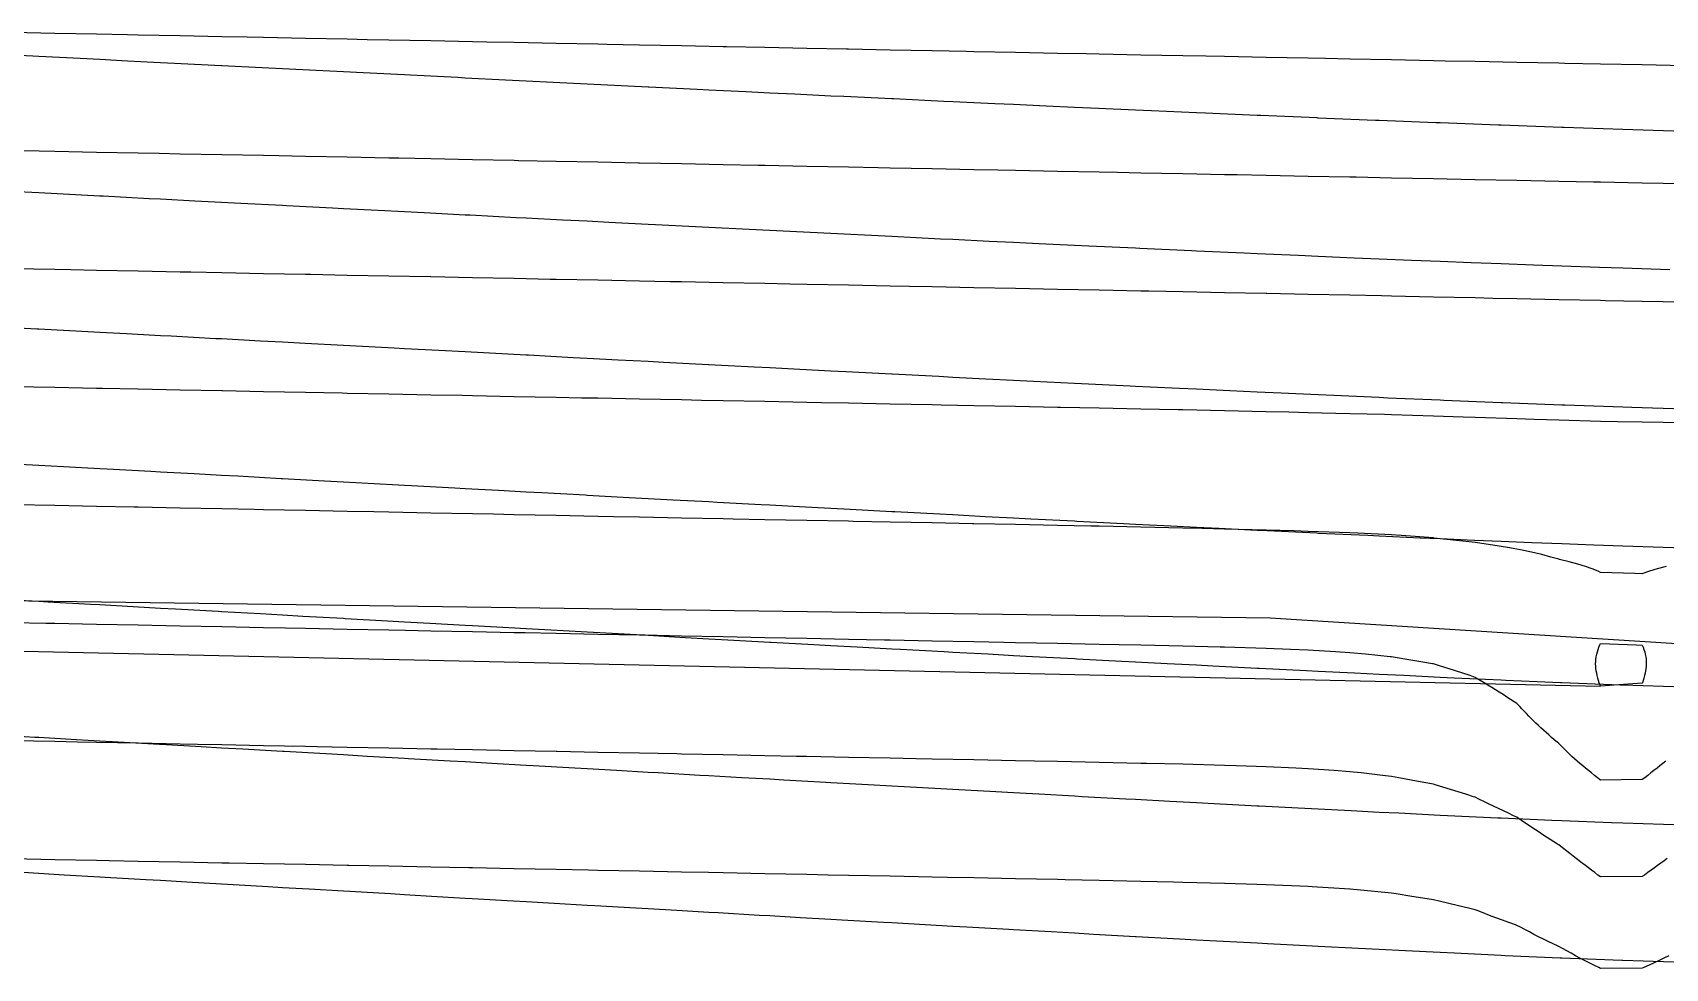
# Model space of a CAD drawing. Header units: metres. Extents: x 0 to 7092, y 40 to 458.
# Drawn here: x 2475.7 to 2560.4, y 112.5 to 161 of the extents above; entities that cross this region are included whole.
import ezdxf

# ---------------------------------------------------------------- set-up
doc = ezdxf.new("R2010")
doc.units = ezdxf.units.M

msp = doc.modelspace()

# ---------------------------------------------------------------- linework, layer by layer
at = {"color": 1}
msp.add_lwpolyline([(2337.604, 134.073), (2399.972, 133.849), (2399.972, 133.849), (2399.972, 133.849), (2399.972, 133.849), (2399.972, 133.849), (2399.972, 133.849), (2399.972, 133.849), (2472.935, 131.579), (2472.935, 131.579), (2472.935, 131.579), (2472.935, 131.579), (2472.935, 131.579), (2539.916, 130.666), (2539.916, 130.666), (2539.916, 130.666), (2539.916, 130.666), (2539.916, 130.666), (2539.916, 130.666), (2599.667, 126.901)], dxfattribs=at)
at = {"layer": 'Contour_Level_10'}
msp.add_lwpolyline([(2561.392, 147.038), (2559.224, 147.079), (2557.324, 147.117), (2557.056, 147.122), (2554.888, 147.167), (2552.72, 147.213), (2551.467, 147.24), (2550.552, 147.26), (2548.384, 147.306), (2546.216, 147.352), (2545.698, 147.363), (2544.048, 147.398), (2541.88, 147.443), (2539.738, 147.486), (2539.712, 147.487), (2537.544, 147.531), (2535.376, 147.574), (2533.611, 147.61), (2533.208, 147.618), (2531.04, 147.661), (2528.871, 147.704), (2527.417, 147.733), (2526.703, 147.747), (2524.535, 147.79), (2522.367, 147.833), (2521.204, 147.856), (2520.199, 147.876), (2518.031, 147.919), (2515.863, 147.962), (2514.987, 147.979), (2513.695, 148.005), (2511.527, 148.047), (2509.359, 148.09), (2508.769, 148.102), (2507.191, 148.133), (2505.023, 148.176), (2502.855, 148.219), (2502.551, 148.225), (2500.687, 148.262), (2498.519, 148.305), (2496.35, 148.348), (2496.333, 148.348), (2494.182, 148.391), (2492.014, 148.434), (2490.115, 148.471), (2489.846, 148.477), (2487.678, 148.52), (2485.51, 148.563), (2483.896, 148.595), (2483.342, 148.606), (2481.174, 148.648), (2479.006, 148.691), (2477.678, 148.718), (2476.838, 148.734), (2474.67, 148.777)], dxfattribs=at)
at = {"layer": 'Contour_Level_11'}
msp.add_lwpolyline([(2561.392, 140.785), (2559.224, 140.812), (2557.965, 140.838), (2557.056, 140.857), (2554.888, 140.919), (2553.614, 140.961), (2552.72, 140.99), (2550.552, 141.064), (2549.932, 141.084), (2548.384, 141.134), (2546.216, 141.197), (2545.846, 141.207), (2544.048, 141.255), (2541.88, 141.308), (2540.876, 141.33), (2539.712, 141.357), (2537.544, 141.403), (2535.376, 141.449), (2535.138, 141.453), (2533.208, 141.493), (2531.04, 141.537), (2529.038, 141.577), (2528.871, 141.58), (2526.703, 141.623), (2524.535, 141.666), (2522.843, 141.7), (2522.367, 141.709), (2520.199, 141.752), (2518.031, 141.795), (2516.629, 141.823), (2515.863, 141.838), (2513.695, 141.881), (2511.527, 141.924), (2510.411, 141.946), (2509.359, 141.967), (2507.191, 142.01), (2505.023, 142.053), (2504.193, 142.069), (2502.855, 142.096), (2500.687, 142.138), (2498.519, 142.181), (2497.975, 142.192), (2496.35, 142.224), (2494.182, 142.267), (2492.014, 142.31), (2491.756, 142.315), (2489.846, 142.353), (2487.678, 142.396), (2485.538, 142.438), (2485.51, 142.439), (2483.342, 142.482), (2481.174, 142.525), (2479.32, 142.562), (2479.006, 142.568), (2476.838, 142.611), (2474.67, 142.654)], dxfattribs=at)
at = {"layer": 'Contour_Level_12'}
for points in [[(2560.463, 133.327), (2559.998, 133.204), (2559.6, 133.081), (2559.26, 132.958), (2559.224, 132.943), (2558.84, 132.958), (2557.056, 133.024), (2556.93, 133.081), (2556.624, 133.204), (2556.274, 133.327), (2555.877, 133.45), (2555.43, 133.574), (2554.928, 133.697), (2554.888, 133.706), (2554.483, 133.82), (2554.004, 133.943), (2553.48, 134.066), (2552.907, 134.189), (2552.72, 134.227), (2552.229, 134.312), (2551.477, 134.435), (2550.671, 134.559), (2550.552, 134.576), (2549.587, 134.682), (2548.406, 134.805), (2548.384, 134.807), (2546.708, 134.928), (2546.216, 134.963), (2544.457, 135.051), (2544.048, 135.071), (2541.88, 135.152), (2541.134, 135.174), (2539.712, 135.216), (2537.544, 135.271), (2536.39, 135.297), (2535.376, 135.32), (2533.208, 135.367), (2531.04, 135.412), (2530.609, 135.42), (2528.871, 135.456), (2526.703, 135.499), (2524.535, 135.542), (2524.474, 135.544), (2522.367, 135.585), (2520.199, 135.628), (2518.269, 135.667), (2518.031, 135.671), (2515.863, 135.714), (2513.695, 135.757), (2512.053, 135.79), (2511.527, 135.8), (2509.359, 135.843), (2507.191, 135.886), (2505.835, 135.913), (2505.023, 135.929), (2502.855, 135.972), (2500.687, 136.015), (2499.616, 136.036), (2498.519, 136.058), (2496.35, 136.101), (2494.182, 136.144), (2493.398, 136.159), (2492.014, 136.187), (2489.846, 136.229), (2487.678, 136.272), (2487.18, 136.282), (2485.51, 136.315), (2483.342, 136.358), (2481.174, 136.401), (2480.962, 136.405), (2479.006, 136.444), (2476.838, 136.487), (2474.743, 136.529)], [(2418.3, 130.195), (2557.056, 127.125), (2557.038, 127.171), (2556.992, 127.294), (2556.952, 127.417), (2556.917, 127.541), (2556.886, 127.664), (2556.859, 127.787), (2556.837, 127.91), (2556.82, 128.033), (2556.809, 128.156), (2556.804, 128.279), (2556.807, 128.402), (2556.817, 128.526), (2556.835, 128.649), (2556.861, 128.772), (2556.893, 128.895), (2556.933, 129.018), (2556.978, 129.141), (2557.029, 129.264), (2557.056, 129.325), (2558.907, 129.264), (2559.224, 129.253), (2559.268, 129.141), (2559.312, 129.018), (2559.349, 128.895), (2559.379, 128.772), (2559.403, 128.649), (2559.419, 128.526), (2559.427, 128.402), (2559.429, 128.279), (2559.424, 128.156), (2559.412, 128.033), (2559.394, 127.91), (2559.371, 127.787), (2559.343, 127.664), (2559.31, 127.541), (2559.273, 127.417), (2559.231, 127.294), (2559.224, 127.278), (2557.76, 127.171), (2557.056, 127.125)]]:
    msp.add_lwpolyline(points, dxfattribs=at)
at = {"layer": 'Contour_Level_13'}
msp.add_lwpolyline([(2560.441, 123.231), (2560.294, 123.108), (2560.143, 122.985), (2559.989, 122.862), (2559.833, 122.739), (2559.674, 122.616), (2559.515, 122.492), (2559.354, 122.369), (2559.224, 122.271), (2557.056, 122.247), (2556.902, 122.369), (2556.747, 122.492), (2556.592, 122.616), (2556.439, 122.739), (2556.287, 122.862), (2556.137, 122.985), (2555.991, 123.108), (2555.847, 123.231), (2555.707, 123.354), (2555.571, 123.477), (2555.439, 123.601), (2555.31, 123.724), (2555.184, 123.847), (2555.062, 123.97), (2554.943, 124.093), (2554.888, 124.151), (2554.809, 124.216), (2554.661, 124.339), (2554.517, 124.462), (2554.375, 124.586), (2554.236, 124.709), (2554.1, 124.832), (2553.966, 124.955), (2553.835, 125.078), (2553.706, 125.201), (2553.58, 125.324), (2553.456, 125.447), (2553.334, 125.571), (2553.215, 125.694), (2553.096, 125.817), (2552.98, 125.94), (2552.865, 126.063), (2552.751, 126.186), (2552.72, 126.22), (2552.579, 126.309), (2552.386, 126.432), (2552.192, 126.556), (2551.999, 126.679), (2551.805, 126.802), (2551.61, 126.925), (2551.414, 127.048), (2551.216, 127.171), (2551.017, 127.294), (2550.815, 127.417), (2550.61, 127.541), (2550.552, 127.575), (2550.288, 127.664), (2549.915, 127.787), (2549.537, 127.91), (2549.152, 128.033), (2548.759, 128.156), (2548.384, 128.272), (2548.341, 128.279), (2547.63, 128.402), (2546.906, 128.526), (2546.216, 128.641), (2546.134, 128.649), (2544.87, 128.772), (2544.048, 128.851), (2543.313, 128.895), (2541.88, 128.981), (2540.961, 129.018), (2539.712, 129.069), (2537.544, 129.136), (2537.324, 129.141), (2535.376, 129.191), (2533.208, 129.24), (2532.084, 129.264), (2531.04, 129.287), (2528.871, 129.331), (2526.703, 129.375), (2526.089, 129.387), (2524.535, 129.418), (2522.367, 129.462), (2520.199, 129.505), (2519.907, 129.511), (2518.031, 129.548), (2515.863, 129.591), (2513.695, 129.634), (2513.694, 129.634), (2511.527, 129.677), (2509.359, 129.719), (2507.476, 129.757), (2507.191, 129.762), (2505.023, 129.805), (2502.855, 129.848), (2501.258, 129.88), (2500.687, 129.891), (2498.519, 129.934), (2496.35, 129.977), (2495.04, 130.003), (2494.182, 130.02), (2492.014, 130.063), (2489.846, 130.106), (2488.822, 130.126), (2487.678, 130.149), (2485.51, 130.192), (2483.342, 130.235), (2482.604, 130.249), (2481.174, 130.278), (2479.006, 130.32), (2476.838, 130.363), (2476.385, 130.372), (2474.67, 130.406)], dxfattribs=at)
at = {"layer": 'Contour_Level_14'}
msp.add_lwpolyline([(2560.523, 118.183), (2560.355, 118.06), (2560.188, 117.937), (2560.019, 117.814), (2559.851, 117.691), (2559.681, 117.568), (2559.509, 117.444), (2559.334, 117.321), (2559.224, 117.245), (2557.056, 117.224), (2556.923, 117.321), (2556.756, 117.444), (2556.593, 117.568), (2556.431, 117.691), (2556.271, 117.814), (2556.111, 117.937), (2555.951, 118.06), (2555.791, 118.183), (2555.63, 118.306), (2555.47, 118.429), (2555.31, 118.553), (2555.151, 118.676), (2554.993, 118.799), (2554.888, 118.882), (2554.825, 118.922), (2554.631, 119.045), (2554.438, 119.168), (2554.247, 119.291), (2554.058, 119.414), (2553.871, 119.538), (2553.685, 119.661), (2553.501, 119.784), (2553.319, 119.907), (2553.138, 120.03), (2552.959, 120.153), (2552.782, 120.276), (2552.72, 120.319), (2552.546, 120.399), (2552.281, 120.523), (2552.018, 120.646), (2551.759, 120.769), (2551.502, 120.892), (2551.247, 121.015), (2550.996, 121.138), (2550.747, 121.261), (2550.552, 121.359), (2550.467, 121.384), (2550.064, 121.508), (2549.664, 121.631), (2549.268, 121.754), (2548.875, 121.877), (2548.485, 122), (2548.384, 122.032), (2547.896, 122.123), (2547.239, 122.246), (2546.586, 122.369), (2546.216, 122.439), (2545.74, 122.492), (2544.643, 122.616), (2544.048, 122.682), (2543.235, 122.739), (2541.88, 122.833), (2541.246, 122.862), (2539.712, 122.932), (2538.148, 122.985), (2537.544, 123.005), (2535.376, 123.064), (2533.494, 123.108), (2533.208, 123.115), (2531.04, 123.162), (2528.871, 123.207), (2527.686, 123.231), (2526.703, 123.251), (2524.535, 123.295), (2522.367, 123.338), (2521.542, 123.354), (2520.199, 123.381), (2518.031, 123.424), (2515.863, 123.467), (2515.335, 123.477), (2513.695, 123.51), (2511.527, 123.553), (2509.359, 123.596), (2509.118, 123.601), (2507.191, 123.639), (2505.023, 123.682), (2502.9, 123.724), (2502.855, 123.725), (2500.687, 123.768), (2498.519, 123.81), (2496.682, 123.847), (2496.35, 123.853), (2494.182, 123.896), (2492.014, 123.939), (2490.464, 123.97), (2489.846, 123.982), (2487.678, 124.025), (2485.51, 124.068), (2484.245, 124.093), (2483.342, 124.111), (2481.174, 124.154), (2479.006, 124.197), (2478.027, 124.216), (2476.838, 124.24), (2474.67, 124.283)], dxfattribs=at)
at = {"layer": 'Contour_Level_15'}
msp.add_lwpolyline([(2560.596, 113.135), (2560.349, 113.012), (2560.098, 112.889), (2559.841, 112.766), (2559.579, 112.643), (2559.309, 112.52), (2559.224, 112.482), (2557.056, 112.479), (2556.971, 112.52), (2556.718, 112.643), (2556.471, 112.766), (2556.23, 112.889), (2555.993, 113.012), (2555.761, 113.135), (2555.532, 113.258), (2555.307, 113.381), (2555.086, 113.505), (2554.888, 113.617), (2554.866, 113.628), (2554.605, 113.751), (2554.348, 113.874), (2554.096, 113.997), (2553.848, 114.12), (2553.605, 114.243), (2553.366, 114.366), (2553.132, 114.489), (2552.901, 114.613), (2552.72, 114.71), (2552.649, 114.736), (2552.305, 114.859), (2551.966, 114.982), (2551.631, 115.105), (2551.301, 115.228), (2550.974, 115.351), (2550.652, 115.474), (2550.552, 115.513), (2550.199, 115.598), (2549.688, 115.721), (2549.183, 115.844), (2548.684, 115.967), (2548.384, 116.041), (2548.064, 116.09), (2547.259, 116.213), (2546.461, 116.336), (2546.216, 116.374), (2545.331, 116.459), (2544.058, 116.583), (2544.048, 116.584), (2542.094, 116.706), (2541.88, 116.719), (2539.712, 116.813), (2539.215, 116.829), (2537.544, 116.883), (2535.376, 116.941), (2534.89, 116.952), (2533.208, 116.991), (2531.04, 117.038), (2529.274, 117.075), (2528.871, 117.083), (2526.703, 117.128), (2524.535, 117.171), (2523.174, 117.198), (2522.367, 117.214), (2520.199, 117.257), (2518.031, 117.3), (2516.975, 117.321), (2515.863, 117.343), (2513.695, 117.386), (2511.527, 117.429), (2510.76, 117.444), (2509.359, 117.472), (2507.191, 117.515), (2505.023, 117.558), (2504.542, 117.568), (2502.855, 117.601), (2500.687, 117.644), (2498.519, 117.687), (2498.324, 117.691), (2496.35, 117.73), (2494.182, 117.773), (2492.106, 117.814), (2492.014, 117.816), (2489.846, 117.859), (2487.678, 117.901), (2485.887, 117.937), (2485.51, 117.944), (2483.342, 117.987), (2481.174, 118.03), (2479.669, 118.06), (2479.006, 118.073), (2476.838, 118.116), (2474.67, 118.159)], dxfattribs=at)
at = {"layer": 'Contour_Level_3'}
msp.add_lwpolyline([(2561.38, 155.895), (2558.735, 155.982), (2558.218, 155.999), (2555.158, 156.105), (2555.057, 156.109), (2551.895, 156.223), (2551.765, 156.228), (2548.733, 156.343), (2548.517, 156.351), (2545.571, 156.467), (2545.389, 156.474), (2542.41, 156.596), (2542.361, 156.598), (2539.422, 156.721), (2539.248, 156.728), (2536.556, 156.844), (2536.086, 156.864), (2533.751, 156.967), (2532.924, 157.003), (2530.998, 157.09), (2529.763, 157.146), (2528.288, 157.213), (2526.601, 157.291), (2525.617, 157.336), (2523.439, 157.438), (2522.979, 157.459), (2520.371, 157.583), (2520.277, 157.587), (2517.794, 157.706), (2517.116, 157.738), (2515.238, 157.829), (2513.954, 157.891), (2512.7, 157.952), (2510.792, 158.045), (2510.178, 158.075), (2507.671, 158.198), (2507.63, 158.2), (2505.18, 158.321), (2504.468, 158.357), (2502.7, 158.444), (2501.307, 158.514), (2500.227, 158.568), (2498.145, 158.671), (2497.762, 158.691), (2495.303, 158.814), (2494.983, 158.83), (2492.851, 158.937), (2491.821, 158.989), (2490.401, 159.06), (2488.66, 159.148), (2487.953, 159.183), (2485.506, 159.306), (2485.498, 159.307), (2483.06, 159.429), (2482.336, 159.466), (2480.612, 159.553), (2479.174, 159.625), (2478.162, 159.676), (2476.013, 159.784), (2475.709, 159.799), (2473.251, 159.922)], dxfattribs=at)
at = {"layer": 'Contour_Level_4'}
msp.add_lwpolyline([(2560.655, 148.718), (2558.218, 148.798), (2557.01, 148.841), (2555.057, 148.909), (2553.587, 148.964), (2551.895, 149.027), (2550.344, 149.087), (2548.733, 149.15), (2547.247, 149.21), (2545.571, 149.278), (2544.267, 149.333), (2542.41, 149.412), (2541.381, 149.456), (2539.248, 149.549), (2538.572, 149.58), (2536.086, 149.691), (2535.828, 149.703), (2533.142, 149.826), (2532.924, 149.836), (2530.506, 149.949), (2529.763, 149.984), (2527.907, 150.072), (2526.601, 150.134), (2525.34, 150.195), (2523.439, 150.287), (2522.801, 150.318), (2520.287, 150.441), (2520.277, 150.442), (2517.801, 150.565), (2517.116, 150.598), (2515.332, 150.688), (2513.954, 150.757), (2512.878, 150.811), (2510.792, 150.916), (2510.438, 150.934), (2508.012, 151.057), (2507.63, 151.076), (2505.598, 151.18), (2504.468, 151.238), (2503.192, 151.303), (2501.307, 151.4), (2500.792, 151.426), (2498.4, 151.55), (2498.145, 151.563), (2496.014, 151.673), (2494.983, 151.726), (2493.631, 151.796), (2491.821, 151.889), (2491.25, 151.919), (2488.871, 152.042), (2488.66, 152.053), (2486.493, 152.165), (2485.498, 152.217), (2484.114, 152.288), (2482.336, 152.38), (2481.733, 152.411), (2479.35, 152.535), (2479.174, 152.544), (2476.963, 152.658), (2476.013, 152.707), (2474.571, 152.781)], dxfattribs=at)
at = {"layer": 'Contour_Level_5'}
msp.add_lwpolyline([(2561.38, 141.488), (2558.691, 141.577), (2558.218, 141.592), (2555.206, 141.7), (2555.057, 141.705), (2551.974, 141.823), (2551.895, 141.826), (2548.927, 141.946), (2548.733, 141.954), (2546.018, 142.069), (2545.571, 142.088), (2543.211, 142.192), (2542.41, 142.228), (2540.483, 142.315), (2539.248, 142.372), (2537.82, 142.438), (2536.086, 142.52), (2535.208, 142.562), (2532.924, 142.671), (2532.641, 142.685), (2530.116, 142.808), (2529.763, 142.825), (2527.626, 142.931), (2526.601, 142.982), (2525.161, 143.054), (2523.439, 143.141), (2522.718, 143.177), (2520.294, 143.3), (2520.277, 143.301), (2517.895, 143.423), (2517.116, 143.463), (2515.51, 143.547), (2513.954, 143.627), (2513.136, 143.67), (2510.792, 143.792), (2510.773, 143.793), (2508.424, 143.916), (2507.63, 143.957), (2506.082, 144.039), (2504.468, 144.124), (2503.747, 144.162), (2501.418, 144.285), (2501.307, 144.291), (2499.096, 144.408), (2498.145, 144.459), (2496.776, 144.532), (2494.983, 144.627), (2494.459, 144.655), (2492.145, 144.778), (2491.821, 144.795), (2489.832, 144.901), (2488.66, 144.963), (2487.518, 145.024), (2485.498, 145.132), (2485.204, 145.147), (2482.889, 145.27), (2482.336, 145.3), (2480.57, 145.393), (2479.174, 145.467), (2478.248, 145.517), (2476.013, 145.635), (2475.922, 145.64), (2473.59, 145.763)], dxfattribs=at)
at = {"layer": 'Contour_Level_6'}
msp.add_lwpolyline([(2561.38, 134.277), (2560.306, 134.312), (2558.218, 134.38), (2556.71, 134.435), (2555.057, 134.496), (2553.497, 134.559), (2551.895, 134.623), (2550.521, 134.682), (2548.733, 134.758), (2547.697, 134.805), (2545.571, 134.9), (2544.977, 134.928), (2542.41, 135.047), (2542.334, 135.051), (2539.766, 135.174), (2539.248, 135.199), (2537.244, 135.297), (2536.086, 135.354), (2534.76, 135.42), (2532.924, 135.512), (2532.309, 135.544), (2529.886, 135.667), (2529.763, 135.673), (2527.496, 135.79), (2526.601, 135.836), (2525.125, 135.913), (2523.439, 136.001), (2522.77, 136.036), (2520.431, 136.159), (2520.277, 136.167), (2518.111, 136.282), (2517.116, 136.335), (2515.801, 136.405), (2513.954, 136.504), (2513.5, 136.529), (2511.211, 136.652), (2510.792, 136.674), (2508.93, 136.775), (2507.63, 136.845), (2506.655, 136.898), (2504.468, 137.016), (2504.384, 137.021), (2502.121, 137.144), (2501.307, 137.188), (2499.861, 137.267), (2498.145, 137.361), (2497.604, 137.39), (2495.349, 137.514), (2494.983, 137.533), (2493.096, 137.637), (2491.821, 137.706), (2490.843, 137.76), (2488.66, 137.879), (2488.59, 137.883), (2486.337, 138.006), (2485.498, 138.052), (2484.082, 138.129), (2482.336, 138.224), (2481.825, 138.252), (2479.564, 138.375), (2479.174, 138.397), (2477.3, 138.498), (2476.013, 138.568), (2475.031, 138.622)], dxfattribs=at)
at = {"layer": 'Contour_Level_7'}
msp.add_lwpolyline([(2561.38, 127.072), (2558.218, 127.166), (2558.086, 127.171), (2555.057, 127.291), (2554.976, 127.294), (2552.151, 127.417), (2551.895, 127.429), (2549.455, 127.541), (2548.733, 127.574), (2546.844, 127.664), (2545.571, 127.724), (2544.297, 127.787), (2542.41, 127.879), (2541.801, 127.91), (2539.35, 128.033), (2539.248, 128.038), (2536.945, 128.156), (2536.086, 128.2), (2534.567, 128.279), (2532.924, 128.365), (2532.213, 128.402), (2529.88, 128.526), (2529.763, 128.532), (2527.574, 128.649), (2526.601, 128.701), (2525.281, 128.772), (2523.439, 128.871), (2523.001, 128.895), (2520.736, 129.018), (2520.277, 129.043), (2518.484, 129.141), (2517.116, 129.216), (2516.239, 129.264), (2514.002, 129.387), (2513.954, 129.39), (2511.776, 129.511), (2510.792, 129.565), (2509.554, 129.634), (2507.63, 129.74), (2507.337, 129.757), (2505.126, 129.88), (2504.468, 129.916), (2502.919, 130.003), (2501.307, 130.093), (2500.713, 130.126), (2498.511, 130.249), (2498.145, 130.27), (2496.311, 130.372), (2494.983, 130.447), (2494.112, 130.495), (2491.913, 130.619), (2491.821, 130.624), (2489.715, 130.742), (2488.66, 130.801), (2487.516, 130.865), (2485.498, 130.978), (2485.315, 130.988), (2483.114, 131.111), (2482.336, 131.155), (2480.91, 131.234), (2479.174, 131.331), (2478.703, 131.357), (2476.492, 131.48), (2476.013, 131.507), (2474.277, 131.604)], dxfattribs=at)
at = {"layer": 'Contour_Level_8'}
for points in [[(2561.392, 159.307), (2559.224, 159.35), (2557.056, 159.393), (2555.207, 159.429), (2554.888, 159.436), (2552.72, 159.479), (2550.552, 159.522), (2548.997, 159.553), (2548.384, 159.565), (2546.216, 159.608), (2544.048, 159.651), (2542.787, 159.676), (2541.88, 159.694), (2539.712, 159.737), (2537.544, 159.78), (2536.574, 159.799), (2535.376, 159.823), (2533.208, 159.865), (2531.04, 159.908), (2530.358, 159.922), (2528.871, 159.951), (2526.703, 159.994), (2524.535, 160.037), (2524.14, 160.045), (2522.367, 160.08), (2520.199, 160.123), (2518.031, 160.166), (2517.922, 160.168), (2515.863, 160.209), (2513.695, 160.252), (2511.704, 160.291), (2511.527, 160.295), (2509.359, 160.338), (2507.191, 160.381), (2505.486, 160.414), (2505.023, 160.424), (2502.855, 160.467), (2500.687, 160.509), (2499.267, 160.538), (2498.519, 160.552), (2496.35, 160.595), (2494.182, 160.638), (2493.049, 160.661), (2492.014, 160.681), (2489.846, 160.724), (2487.678, 160.767), (2486.831, 160.784), (2485.51, 160.81), (2483.342, 160.853), (2481.174, 160.896), (2480.613, 160.907), (2479.006, 160.939), (2476.838, 160.982), (2474.67, 161.025)], [(2561.38, 119.912), (2558.218, 120.007), (2557.628, 120.03), (2555.057, 120.13), (2554.525, 120.153), (2551.895, 120.269), (2551.735, 120.276), (2549.114, 120.399), (2548.733, 120.417), (2546.588, 120.523), (2545.571, 120.572), (2544.126, 120.646), (2542.41, 120.733), (2541.712, 120.769), (2539.338, 120.892), (2539.248, 120.897), (2537.009, 121.015), (2536.086, 121.064), (2534.703, 121.138), (2532.924, 121.234), (2532.417, 121.261), (2530.153, 121.384), (2529.763, 121.406), (2527.909, 121.508), (2526.601, 121.579), (2525.676, 121.631), (2523.454, 121.754), (2523.439, 121.755), (2521.248, 121.877), (2520.277, 121.931), (2519.049, 122), (2517.116, 122.109), (2516.856, 122.123), (2514.673, 122.246), (2513.954, 122.287), (2512.496, 122.369), (2510.792, 122.466), (2510.322, 122.492), (2508.154, 122.616), (2507.63, 122.645), (2505.99, 122.739), (2504.468, 122.825), (2503.829, 122.862), (2501.67, 122.985), (2501.307, 123.006), (2499.514, 123.108), (2498.145, 123.186), (2497.359, 123.231), (2495.205, 123.354), (2494.983, 123.367), (2493.052, 123.477), (2491.821, 123.548), (2490.899, 123.601), (2488.746, 123.724), (2488.66, 123.729), (2486.593, 123.847), (2485.498, 123.909), (2484.439, 123.97), (2482.336, 124.09), (2482.283, 124.093), (2480.126, 124.216), (2479.174, 124.27), (2477.966, 124.339), (2476.013, 124.451), (2475.804, 124.462), (2473.638, 124.586)]]:
    msp.add_lwpolyline(points, dxfattribs=at)
at = {"layer": 'Contour_Level_9'}
for points in [[(2561.392, 153.18), (2559.224, 153.223), (2557.056, 153.266), (2556.7, 153.273), (2554.888, 153.309), (2552.72, 153.353), (2550.552, 153.396), (2550.533, 153.396), (2548.384, 153.439), (2546.216, 153.483), (2544.379, 153.52), (2544.048, 153.526), (2541.88, 153.569), (2539.712, 153.613), (2538.198, 153.643), (2537.544, 153.656), (2535.376, 153.699), (2533.208, 153.742), (2531.995, 153.766), (2531.04, 153.785), (2528.871, 153.828), (2526.703, 153.871), (2525.781, 153.889), (2524.535, 153.914), (2522.367, 153.956), (2520.199, 153.999), (2519.564, 154.012), (2518.031, 154.042), (2515.863, 154.085), (2513.695, 154.128), (2513.346, 154.135), (2511.527, 154.171), (2509.359, 154.214), (2507.191, 154.257), (2507.127, 154.258), (2505.023, 154.3), (2502.855, 154.343), (2500.909, 154.381), (2500.687, 154.386), (2498.519, 154.429), (2496.35, 154.472), (2494.691, 154.505), (2494.182, 154.515), (2492.014, 154.558), (2489.846, 154.6), (2488.473, 154.628), (2487.678, 154.643), (2485.51, 154.686), (2483.342, 154.729), (2482.254, 154.751), (2481.174, 154.772), (2479.006, 154.815), (2476.838, 154.858), (2476.036, 154.874), (2474.67, 154.901)], [(2561.38, 112.79), (2558.218, 112.887), (2558.167, 112.889), (2555.057, 113.008), (2554.958, 113.012), (2552.118, 113.135), (2551.895, 113.145), (2549.474, 113.258), (2548.733, 113.293), (2546.944, 113.381), (2545.571, 113.449), (2544.495, 113.505), (2542.41, 113.612), (2542.106, 113.628), (2539.774, 113.751), (2539.248, 113.779), (2537.481, 113.874), (2536.086, 113.949), (2535.212, 113.997), (2532.966, 114.12), (2532.924, 114.122), (2530.748, 114.243), (2529.763, 114.298), (2528.543, 114.366), (2526.601, 114.475), (2526.349, 114.489), (2524.171, 114.613), (2523.439, 114.654), (2522.002, 114.736), (2520.277, 114.834), (2519.84, 114.859), (2517.687, 114.982), (2517.116, 115.015), (2515.541, 115.105), (2513.954, 115.196), (2513.398, 115.228), (2511.261, 115.351), (2510.792, 115.378), (2509.129, 115.474), (2507.63, 115.561), (2507, 115.598), (2504.873, 115.721), (2504.468, 115.744), (2502.75, 115.844), (2501.307, 115.928), (2500.628, 115.967), (2498.507, 116.09), (2498.145, 116.111), (2496.389, 116.213), (2494.983, 116.295), (2494.271, 116.336), (2492.154, 116.459), (2491.821, 116.479), (2490.038, 116.583), (2488.66, 116.663), (2487.921, 116.706), (2485.804, 116.829), (2485.498, 116.847), (2483.687, 116.952), (2482.336, 117.031), (2481.57, 117.075), (2479.451, 117.198), (2479.174, 117.214), (2477.331, 117.321), (2476.013, 117.398), (2475.209, 117.444)]]:
    msp.add_lwpolyline(points, dxfattribs=at)

doc.saveas('drawing.dxf')
